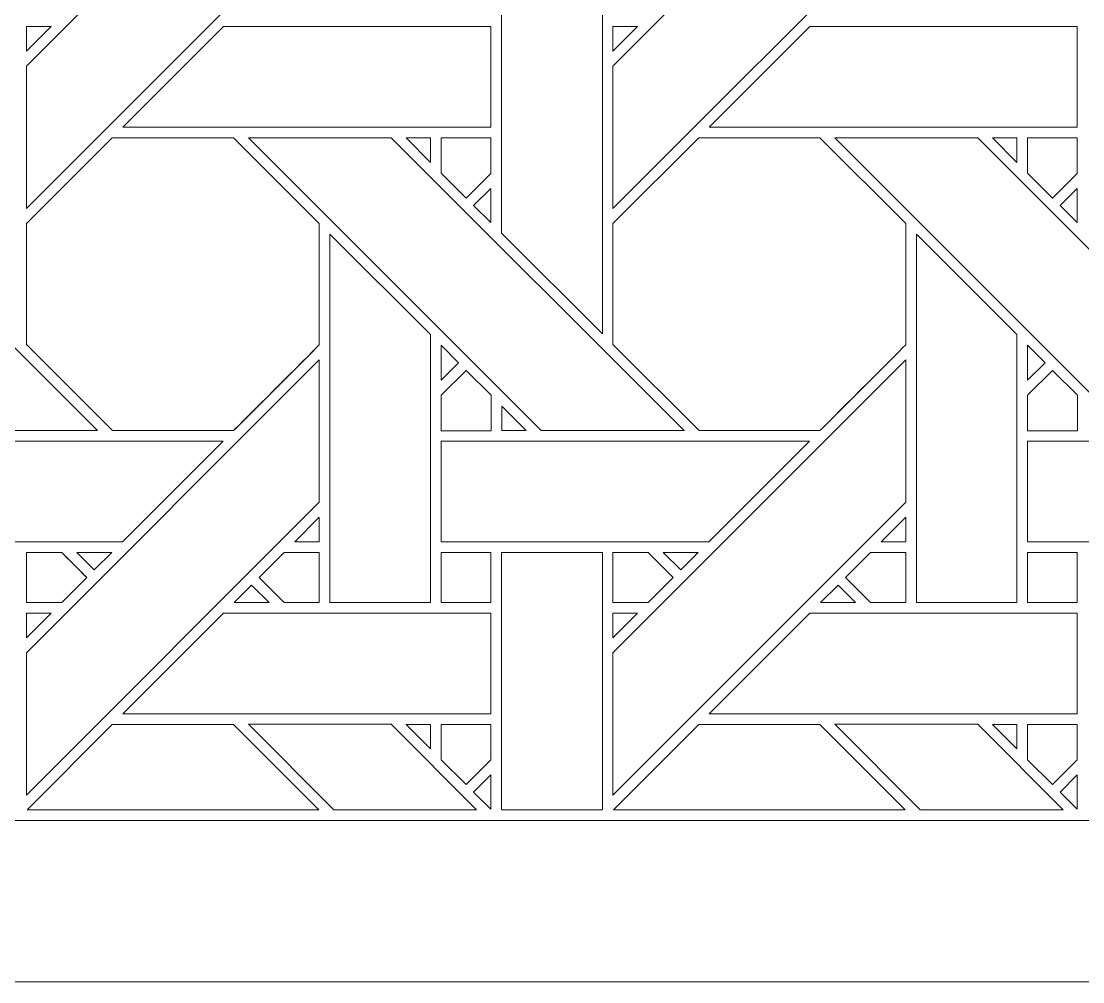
# Model space of a CAD drawing. Header units: inches. Extents: x 8.88 to 15.88, y 5.59 to 12.59.
# Drawn here: x 10.714 to 12.432, y 5.595 to 7.148 of the extents above; entities that cross this region are included whole.
import ezdxf

# ---------------------------------------------------------------- set-up
doc = ezdxf.new("R2010")
doc.units = ezdxf.units.IN
doc.header["$MEASUREMENT"] = 0
doc.layers.add('Design', color=7, linetype='Continuous', lineweight=0)

msp = doc.modelspace()

# ---------------------------------------------------------------- linework, layer by layer
at = {"layer": 'Design'}
for points, knots in [([(8.8829, 12.5948), (8.8829, 12.5948), (8.8829, 5.5948), (8.8829, 5.5948), (8.8829, 5.5948), (15.8829, 5.5948), (15.8829, 5.5948), (15.8829, 5.5948), (15.8829, 12.5948), (15.8829, 12.5948), (15.8829, 12.5948), (8.8829, 12.5948), (8.8829, 12.5948)], [0, 0, 0, 0, 1, 1, 1, 2, 2, 2, 3, 3, 3, 4, 4, 4, 4]), ([(9.1435, 12.3341), (9.1435, 12.3341), (9.1435, 5.8554), (9.1435, 5.8554), (9.1435, 5.8554), (15.6222, 5.8554), (15.6222, 5.8554), (15.6222, 5.8554), (15.6222, 12.3341), (15.6222, 12.3341), (15.6222, 12.3341), (9.1435, 12.3341), (9.1435, 12.3341)], [0, 0, 0, 0, 1, 1, 1, 2, 2, 2, 3, 3, 3, 4, 4, 4, 4]), ([(10.7229, 7.0756), (10.7229, 7.0756), (11.1966, 7.5492), (11.1966, 7.5492), (11.1966, 7.5492), (11.1966, 7.3192), (11.1966, 7.3192), (11.1966, 7.3192), (10.7229, 6.8455), (10.7229, 6.8455), (10.7229, 6.8455), (10.7229, 7.0756), (10.7229, 7.0756)], [0, 0, 0, 0, 1, 1, 1, 2, 2, 2, 3, 3, 3, 4, 4, 4, 4]), ([(11.6717, 7.0756), (11.6717, 7.0756), (12.1453, 7.5492), (12.1453, 7.5492), (12.1453, 7.5492), (12.1453, 7.3192), (12.1453, 7.3192), (12.1453, 7.3192), (11.6717, 6.8455), (11.6717, 6.8455), (11.6717, 6.8455), (11.6717, 7.0756), (11.6717, 7.0756)], [0, 0, 0, 0, 1, 1, 1, 2, 2, 2, 3, 3, 3, 4, 4, 4, 4]), ([(11.6545, 7.2377), (11.6545, 7.2377), (11.6545, 6.6426), (11.6545, 6.6426), (11.6545, 6.6426), (11.4916, 6.8055), (11.4916, 6.8055), (11.4916, 6.8055), (11.4916, 7.2377), (11.4916, 7.2377), (11.4916, 7.2377), (11.6545, 7.2377), (11.6545, 7.2377)], [0, 0, 0, 0, 1, 1, 1, 2, 2, 2, 3, 3, 3, 4, 4, 4, 4]), ([(10.7628, 7.1398), (10.7628, 7.1398), (10.7229, 7.1), (10.7229, 7.1), (10.7229, 7.1), (10.7229, 7.1398), (10.7229, 7.1398), (10.7229, 7.1398), (10.7628, 7.1398), (10.7628, 7.1398)], [0, 0, 0, 0, 1, 1, 1, 2, 2, 2, 3, 3, 3, 3]), ([(10.8788, 6.977), (10.8788, 6.977), (11.0416, 7.1398), (11.0416, 7.1398), (11.0416, 7.1398), (11.4741, 7.1398), (11.4741, 7.1398), (11.4741, 7.1398), (11.4741, 6.977), (11.4741, 6.977), (11.4741, 6.977), (10.8788, 6.977), (10.8788, 6.977)], [0, 0, 0, 0, 1, 1, 1, 2, 2, 2, 3, 3, 3, 4, 4, 4, 4]), ([(11.7115, 7.1398), (11.7115, 7.1398), (11.6717, 7.1), (11.6717, 7.1), (11.6717, 7.1), (11.6717, 7.1398), (11.6717, 7.1398), (11.6717, 7.1398), (11.7115, 7.1398), (11.7115, 7.1398)], [0, 0, 0, 0, 1, 1, 1, 2, 2, 2, 3, 3, 3, 3]), ([(11.8275, 6.977), (11.8275, 6.977), (11.9904, 7.1398), (11.9904, 7.1398), (11.9904, 7.1398), (12.4228, 7.1398), (12.4228, 7.1398), (12.4228, 7.1398), (12.4228, 6.977), (12.4228, 6.977), (12.4228, 6.977), (11.8275, 6.977), (11.8275, 6.977)], [0, 0, 0, 0, 1, 1, 1, 2, 2, 2, 3, 3, 3, 4, 4, 4, 4]), ([(10.1334, 6.9599), (10.1334, 6.9599), (10.3643, 6.9599), (10.3643, 6.9599), (10.3643, 6.9599), (10.838, 6.4862), (10.838, 6.4862), (10.838, 6.4862), (10.6069, 6.4862), (10.6069, 6.4862), (10.6069, 6.4862), (10.1334, 6.9599), (10.1334, 6.9599)], [0, 0, 0, 0, 1, 1, 1, 2, 2, 2, 3, 3, 3, 4, 4, 4, 4]), ([(10.7229, 6.6255), (10.7229, 6.6255), (10.7229, 6.8211), (10.7229, 6.8211), (10.7229, 6.8211), (10.8616, 6.9598), (10.8616, 6.9598), (10.8616, 6.9598), (11.0578, 6.9598), (11.0578, 6.9598), (11.0578, 6.9598), (11.1966, 6.8211), (11.1966, 6.8211), (11.1966, 6.8211), (11.1966, 6.6249), (11.1966, 6.6249), (11.1788, 6.607), (11.0669, 6.4952), (11.0579, 6.4862), (11.0579, 6.4862), (10.8622, 6.4862), (10.8622, 6.4862), (10.8622, 6.4862), (10.7229, 6.6255), (10.7229, 6.6255)], [0, 0, 0, 0, 1, 1, 1, 2, 2, 2, 3, 3, 3, 4, 4, 4, 5, 5, 5, 6, 6, 6, 7, 7, 7, 8, 8, 8, 8]), ([(10.7229, 6.6255), (10.7229, 6.6255), (10.7229, 6.8211), (10.7229, 6.8211), (10.7229, 6.8211), (10.8616, 6.9598), (10.8616, 6.9598), (10.8616, 6.9598), (11.0578, 6.9598), (11.0578, 6.9598), (11.0578, 6.9598), (11.1966, 6.8211), (11.1966, 6.8211), (11.1966, 6.8211), (11.1966, 6.6249), (11.1966, 6.6249), (11.1784, 6.6066), (11.0666, 6.4949), (11.0579, 6.4862), (11.0579, 6.4862), (10.8622, 6.4862), (10.8622, 6.4862), (10.8622, 6.4862), (10.7229, 6.6255), (10.7229, 6.6255)], [0, 0, 0, 0, 1, 1, 1, 2, 2, 2, 3, 3, 3, 4, 4, 4, 5, 5, 5, 6, 6, 6, 7, 7, 7, 8, 8, 8, 8]), ([(11.0821, 6.9599), (11.0821, 6.9599), (11.313, 6.9599), (11.313, 6.9599), (11.313, 6.9599), (11.7867, 6.4862), (11.7867, 6.4862), (11.7867, 6.4862), (11.5557, 6.4862), (11.5557, 6.4862), (11.5557, 6.4862), (11.0821, 6.9599), (11.0821, 6.9599)], [0, 0, 0, 0, 1, 1, 1, 2, 2, 2, 3, 3, 3, 4, 4, 4, 4]), ([(11.3766, 6.9599), (11.3766, 6.9599), (11.3766, 6.9201), (11.3766, 6.9201), (11.3766, 6.9201), (11.3372, 6.9599), (11.3372, 6.9599), (11.3372, 6.9599), (11.3766, 6.9599), (11.3766, 6.9599)], [0, 0, 0, 0, 1, 1, 1, 2, 2, 2, 3, 3, 3, 3]), ([(11.474, 6.9599), (11.474, 6.9599), (11.474, 6.9023), (11.474, 6.9023), (11.474, 6.9023), (11.4341, 6.8623), (11.4341, 6.8623), (11.4341, 6.8623), (11.3938, 6.9027), (11.3938, 6.9027), (11.3938, 6.9027), (11.3938, 6.9599), (11.3938, 6.9599), (11.3938, 6.9599), (11.474, 6.9599), (11.474, 6.9599)], [0, 0, 0, 0, 1, 1, 1, 2, 2, 2, 3, 3, 3, 4, 4, 4, 5, 5, 5, 5]), ([(11.4341, 6.8623), (11.4341, 6.8623), (11.3938, 6.9027), (11.3938, 6.9027), (11.3938, 6.9027), (11.3938, 6.9599), (11.3938, 6.9599), (11.3938, 6.9599), (11.474, 6.9599), (11.474, 6.9599), (11.474, 6.9599), (11.474, 6.9023), (11.474, 6.9023), (11.474, 6.9023), (11.4341, 6.8623), (11.4341, 6.8623)], [0, 0, 0, 0, 1, 1, 1, 2, 2, 2, 3, 3, 3, 4, 4, 4, 5, 5, 5, 5]), ([(11.6717, 6.6255), (11.6717, 6.6255), (11.6717, 6.8211), (11.6717, 6.8211), (11.6717, 6.8211), (11.8104, 6.9598), (11.8104, 6.9598), (11.8104, 6.9598), (12.0066, 6.9598), (12.0066, 6.9598), (12.0066, 6.9598), (12.1453, 6.8211), (12.1453, 6.8211), (12.1453, 6.8211), (12.1453, 6.6249), (12.1453, 6.6249), (12.1275, 6.607), (12.0156, 6.4952), (12.0066, 6.4862), (12.0066, 6.4862), (11.8109, 6.4862), (11.8109, 6.4862), (11.8109, 6.4862), (11.6717, 6.6255), (11.6717, 6.6255)], [0, 0, 0, 0, 1, 1, 1, 2, 2, 2, 3, 3, 3, 4, 4, 4, 5, 5, 5, 6, 6, 6, 7, 7, 7, 8, 8, 8, 8]), ([(11.6717, 6.6255), (11.6717, 6.6255), (11.6717, 6.8211), (11.6717, 6.8211), (11.6717, 6.8211), (11.8104, 6.9598), (11.8104, 6.9598), (11.8104, 6.9598), (12.0066, 6.9598), (12.0066, 6.9598), (12.0066, 6.9598), (12.1453, 6.8211), (12.1453, 6.8211), (12.1453, 6.8211), (12.1453, 6.6249), (12.1453, 6.6249), (12.1272, 6.6066), (12.0153, 6.4949), (12.0066, 6.4862), (12.0066, 6.4862), (11.8109, 6.4862), (11.8109, 6.4862), (11.8109, 6.4862), (11.6717, 6.6255), (11.6717, 6.6255)], [0, 0, 0, 0, 1, 1, 1, 2, 2, 2, 3, 3, 3, 4, 4, 4, 5, 5, 5, 6, 6, 6, 7, 7, 7, 8, 8, 8, 8]), ([(12.0308, 6.9599), (12.0308, 6.9599), (12.2618, 6.9599), (12.2618, 6.9599), (12.2618, 6.9599), (12.7354, 6.4862), (12.7354, 6.4862), (12.7354, 6.4862), (12.5044, 6.4862), (12.5044, 6.4862), (12.5044, 6.4862), (12.0308, 6.9599), (12.0308, 6.9599)], [0, 0, 0, 0, 1, 1, 1, 2, 2, 2, 3, 3, 3, 4, 4, 4, 4]), ([(12.3253, 6.9599), (12.3253, 6.9599), (12.3253, 6.92), (12.3253, 6.92), (12.3253, 6.92), (12.2859, 6.9599), (12.2859, 6.9599), (12.2859, 6.9599), (12.3253, 6.9599), (12.3253, 6.9599)], [0, 0, 0, 0, 1, 1, 1, 2, 2, 2, 3, 3, 3, 3]), ([(12.4228, 6.9599), (12.4228, 6.9599), (12.4228, 6.9023), (12.4228, 6.9023), (12.4228, 6.9023), (12.3828, 6.8623), (12.3828, 6.8623), (12.3828, 6.8623), (12.3425, 6.9027), (12.3425, 6.9027), (12.3425, 6.9027), (12.3425, 6.9599), (12.3425, 6.9599), (12.3425, 6.9599), (12.4228, 6.9599), (12.4228, 6.9599)], [0, 0, 0, 0, 1, 1, 1, 2, 2, 2, 3, 3, 3, 4, 4, 4, 5, 5, 5, 5]), ([(12.3828, 6.8623), (12.3828, 6.8623), (12.3425, 6.9027), (12.3425, 6.9027), (12.3425, 6.9027), (12.3425, 6.9599), (12.3425, 6.9599), (12.3425, 6.9599), (12.4228, 6.9599), (12.4228, 6.9599), (12.4228, 6.9599), (12.4228, 6.9023), (12.4228, 6.9023), (12.4228, 6.9023), (12.3828, 6.8623), (12.3828, 6.8623)], [0, 0, 0, 0, 1, 1, 1, 2, 2, 2, 3, 3, 3, 4, 4, 4, 5, 5, 5, 5]), ([(11.4741, 6.878), (11.4741, 6.878), (11.4741, 6.8229), (11.4741, 6.8229), (11.4741, 6.8229), (11.4463, 6.8503), (11.4463, 6.8503), (11.4463, 6.8503), (11.4741, 6.878), (11.4741, 6.878)], [0, 0, 0, 0, 1, 1, 1, 2, 2, 2, 3, 3, 3, 3]), ([(12.4228, 6.878), (12.4228, 6.878), (12.4228, 6.8229), (12.4228, 6.8229), (12.4228, 6.8229), (12.395, 6.8503), (12.395, 6.8503), (12.395, 6.8503), (12.4228, 6.878), (12.4228, 6.878)], [0, 0, 0, 0, 1, 1, 1, 2, 2, 2, 3, 3, 3, 3]), ([(11.3765, 6.6419), (11.3765, 6.6419), (11.3765, 6.2082), (11.3765, 6.2082), (11.3765, 6.2082), (11.2137, 6.2082), (11.2137, 6.2082), (11.2137, 6.2082), (11.2137, 6.8041), (11.2137, 6.8041), (11.2137, 6.8041), (11.3765, 6.6419), (11.3765, 6.6419)], [0, 0, 0, 0, 1, 1, 1, 2, 2, 2, 3, 3, 3, 4, 4, 4, 4]), ([(12.3252, 6.6419), (12.3252, 6.6419), (12.3252, 6.2082), (12.3252, 6.2082), (12.3252, 6.2082), (12.1625, 6.2082), (12.1625, 6.2082), (12.1625, 6.2082), (12.1625, 6.8041), (12.1625, 6.8041), (12.1625, 6.8041), (12.3252, 6.6419), (12.3252, 6.6419)], [0, 0, 0, 0, 1, 1, 1, 2, 2, 2, 3, 3, 3, 4, 4, 4, 4]), ([(11.3938, 6.5677), (11.3938, 6.5677), (11.3938, 6.6244), (11.3938, 6.6244), (11.3938, 6.6244), (11.422, 6.5958), (11.422, 6.5958), (11.422, 6.5958), (11.3938, 6.5677), (11.3938, 6.5677)], [0, 0, 0, 0, 1, 1, 1, 2, 2, 2, 3, 3, 3, 3]), ([(12.3425, 6.5677), (12.3425, 6.5677), (12.3425, 6.6244), (12.3425, 6.6244), (12.3425, 6.6244), (12.3707, 6.5958), (12.3707, 6.5958), (12.3707, 6.5958), (12.3425, 6.5677), (12.3425, 6.5677)], [0, 0, 0, 0, 1, 1, 1, 2, 2, 2, 3, 3, 3, 3]), ([(10.7229, 6.1269), (10.7229, 6.1269), (11.1966, 6.6005), (11.1966, 6.6005), (11.1966, 6.6005), (11.1966, 6.3705), (11.1966, 6.3705), (11.1966, 6.3705), (10.7229, 5.8968), (10.7229, 5.8968), (10.7229, 5.8968), (10.7229, 6.1269), (10.7229, 6.1269)], [0, 0, 0, 0, 1, 1, 1, 2, 2, 2, 3, 3, 3, 4, 4, 4, 4]), ([(11.6717, 6.1269), (11.6717, 6.1269), (12.1453, 6.6005), (12.1453, 6.6005), (12.1453, 6.6005), (12.1453, 6.3705), (12.1453, 6.3705), (12.1453, 6.3705), (11.6717, 5.8968), (11.6717, 5.8968), (11.6717, 5.8968), (11.6717, 6.1269), (11.6717, 6.1269)], [0, 0, 0, 0, 1, 1, 1, 2, 2, 2, 3, 3, 3, 4, 4, 4, 4]), ([(11.3938, 6.486), (11.3938, 6.486), (11.3938, 6.5433), (11.3938, 6.5433), (11.3938, 6.5433), (11.4341, 6.5836), (11.4341, 6.5836), (11.4341, 6.5836), (11.4745, 6.5433), (11.4745, 6.5433), (11.4745, 6.5433), (11.4745, 6.486), (11.4745, 6.486), (11.4745, 6.486), (11.3938, 6.486), (11.3938, 6.486)], [0, 0, 0, 0, 1, 1, 1, 2, 2, 2, 3, 3, 3, 4, 4, 4, 5, 5, 5, 5]), ([(11.3938, 6.486), (11.3938, 6.486), (11.3938, 6.5433), (11.3938, 6.5433), (11.3938, 6.5433), (11.4341, 6.5836), (11.4341, 6.5836), (11.4341, 6.5836), (11.4745, 6.5433), (11.4745, 6.5433), (11.4745, 6.5433), (11.4745, 6.486), (11.4745, 6.486), (11.4745, 6.486), (11.3938, 6.486), (11.3938, 6.486)], [0, 0, 0, 0, 1, 1, 1, 2, 2, 2, 3, 3, 3, 4, 4, 4, 5, 5, 5, 5]), ([(12.3425, 6.486), (12.3425, 6.486), (12.3425, 6.5433), (12.3425, 6.5433), (12.3425, 6.5433), (12.3829, 6.5836), (12.3829, 6.5836), (12.3829, 6.5836), (12.4232, 6.5433), (12.4232, 6.5433), (12.4232, 6.5433), (12.4232, 6.486), (12.4232, 6.486), (12.4232, 6.486), (12.3425, 6.486), (12.3425, 6.486)], [0, 0, 0, 0, 1, 1, 1, 2, 2, 2, 3, 3, 3, 4, 4, 4, 5, 5, 5, 5]), ([(12.3829, 6.5836), (12.3829, 6.5836), (12.4232, 6.5433), (12.4232, 6.5433), (12.4232, 6.5433), (12.4232, 6.486), (12.4232, 6.486), (12.4232, 6.486), (12.3425, 6.486), (12.3425, 6.486), (12.3425, 6.486), (12.3425, 6.5433), (12.3425, 6.5433), (12.3425, 6.5433), (12.3829, 6.5836), (12.3829, 6.5836)], [0, 0, 0, 0, 1, 1, 1, 2, 2, 2, 3, 3, 3, 4, 4, 4, 5, 5, 5, 5]), ([(11.5314, 6.4862), (11.5314, 6.4862), (11.4917, 6.4862), (11.4917, 6.4862), (11.4917, 6.4862), (11.4917, 6.526), (11.4917, 6.526), (11.4917, 6.526), (11.5314, 6.4862), (11.5314, 6.4862)], [0, 0, 0, 0, 1, 1, 1, 2, 2, 2, 3, 3, 3, 3]), ([(10.4451, 6.3063), (10.4451, 6.3063), (10.4451, 6.469), (10.4451, 6.469), (10.4451, 6.469), (11.0408, 6.469), (11.0408, 6.469), (11.0408, 6.469), (10.8781, 6.3063), (10.8781, 6.3063), (10.8781, 6.3063), (10.4451, 6.3063), (10.4451, 6.3063)], [0, 0, 0, 0, 1, 1, 1, 2, 2, 2, 3, 3, 3, 4, 4, 4, 4]), ([(11.3938, 6.3063), (11.3938, 6.3063), (11.3938, 6.469), (11.3938, 6.469), (11.3938, 6.469), (11.9895, 6.469), (11.9895, 6.469), (11.9895, 6.469), (11.8268, 6.3063), (11.8268, 6.3063), (11.8268, 6.3063), (11.3938, 6.3063), (11.3938, 6.3063)], [0, 0, 0, 0, 1, 1, 1, 2, 2, 2, 3, 3, 3, 4, 4, 4, 4]), ([(12.3425, 6.3063), (12.3425, 6.3063), (12.3425, 6.469), (12.3425, 6.469), (12.3425, 6.469), (12.9382, 6.469), (12.9382, 6.469), (12.9382, 6.469), (12.7755, 6.3063), (12.7755, 6.3063), (12.7755, 6.3063), (12.3425, 6.3063), (12.3425, 6.3063)], [0, 0, 0, 0, 1, 1, 1, 2, 2, 2, 3, 3, 3, 4, 4, 4, 4]), ([(11.1568, 6.3063), (11.1568, 6.3063), (11.1966, 6.3461), (11.1966, 6.3461), (11.1966, 6.3461), (11.1966, 6.3063), (11.1966, 6.3063), (11.1966, 6.3063), (11.1568, 6.3063), (11.1568, 6.3063)], [0, 0, 0, 0, 1, 1, 1, 2, 2, 2, 3, 3, 3, 3]), ([(12.1056, 6.3063), (12.1056, 6.3063), (12.1453, 6.3461), (12.1453, 6.3461), (12.1453, 6.3461), (12.1453, 6.3063), (12.1453, 6.3063), (12.1453, 6.3063), (12.1056, 6.3063), (12.1056, 6.3063)], [0, 0, 0, 0, 1, 1, 1, 2, 2, 2, 3, 3, 3, 3]), ([(10.8203, 6.2486), (10.8203, 6.2486), (10.7799, 6.2082), (10.7799, 6.2082), (10.7799, 6.2082), (10.7229, 6.2082), (10.7229, 6.2082), (10.7229, 6.2082), (10.7229, 6.289), (10.7229, 6.289), (10.7229, 6.289), (10.78, 6.289), (10.78, 6.289), (10.7851, 6.2839), (10.8159, 6.2531), (10.8203, 6.2486)], [0, 0, 0, 0, 1, 1, 1, 2, 2, 2, 3, 3, 3, 4, 4, 4, 5, 5, 5, 5]), ([(10.7229, 6.289), (10.7229, 6.289), (10.78, 6.289), (10.78, 6.289), (10.7855, 6.2835), (10.8203, 6.2486), (10.8203, 6.2486), (10.8203, 6.2486), (10.7799, 6.2082), (10.7799, 6.2082), (10.7799, 6.2082), (10.7229, 6.2082), (10.7229, 6.2082), (10.7229, 6.2082), (10.7229, 6.289), (10.7229, 6.289)], [0, 0, 0, 0, 1, 1, 1, 2, 2, 2, 3, 3, 3, 4, 4, 4, 5, 5, 5, 5]), ([(10.8608, 6.289), (10.8608, 6.289), (10.8325, 6.2608), (10.8325, 6.2608), (10.8325, 6.2608), (10.8044, 6.289), (10.8044, 6.289), (10.8044, 6.289), (10.8608, 6.289), (10.8608, 6.289)], [0, 0, 0, 0, 1, 1, 1, 2, 2, 2, 3, 3, 3, 3]), ([(11.1396, 6.289), (11.1396, 6.289), (11.1966, 6.289), (11.1966, 6.289), (11.1966, 6.289), (11.1966, 6.2082), (11.1966, 6.2082), (11.1966, 6.2082), (11.1395, 6.2082), (11.1395, 6.2082), (11.1395, 6.2082), (11.0991, 6.2486), (11.0991, 6.2486), (11.0991, 6.2486), (11.1396, 6.289), (11.1396, 6.289)], [0, 0, 0, 0, 1, 1, 1, 2, 2, 2, 3, 3, 3, 4, 4, 4, 5, 5, 5, 5]), ([(11.0991, 6.2486), (11.0991, 6.2486), (11.1396, 6.289), (11.1396, 6.289), (11.1396, 6.289), (11.1966, 6.289), (11.1966, 6.289), (11.1966, 6.289), (11.1966, 6.2082), (11.1966, 6.2082), (11.1966, 6.2082), (11.1395, 6.2082), (11.1395, 6.2082), (11.1395, 6.2082), (11.0991, 6.2486), (11.0991, 6.2486)], [0, 0, 0, 0, 1, 1, 1, 2, 2, 2, 3, 3, 3, 4, 4, 4, 5, 5, 5, 5]), ([(11.3938, 6.2082), (11.3938, 6.2082), (11.3938, 6.289), (11.3938, 6.289), (11.3938, 6.289), (11.474, 6.289), (11.474, 6.289), (11.474, 6.289), (11.474, 6.2082), (11.474, 6.2082), (11.474, 6.2082), (11.3938, 6.2082), (11.3938, 6.2082)], [0, 0, 0, 0, 1, 1, 1, 2, 2, 2, 3, 3, 3, 4, 4, 4, 4]), ([(11.3938, 6.289), (11.3938, 6.289), (11.474, 6.289), (11.474, 6.289), (11.474, 6.289), (11.474, 6.2082), (11.474, 6.2082), (11.474, 6.2082), (11.3938, 6.2082), (11.3938, 6.2082), (11.3938, 6.2082), (11.3938, 6.289), (11.3938, 6.289)], [0, 0, 0, 0, 1, 1, 1, 2, 2, 2, 3, 3, 3, 4, 4, 4, 4]), ([(11.4916, 5.8731), (11.4916, 5.8731), (11.4916, 6.289), (11.4916, 6.289), (11.4916, 6.289), (11.6545, 6.289), (11.6545, 6.289), (11.6545, 6.289), (11.6545, 5.8731), (11.6545, 5.8731), (11.6545, 5.8731), (11.4916, 5.8731), (11.4916, 5.8731)], [0, 0, 0, 0, 1, 1, 1, 2, 2, 2, 3, 3, 3, 4, 4, 4, 4]), ([(11.7691, 6.2486), (11.7691, 6.2486), (11.7286, 6.2082), (11.7286, 6.2082), (11.7286, 6.2082), (11.6717, 6.2082), (11.6717, 6.2082), (11.6717, 6.2082), (11.6717, 6.289), (11.6717, 6.289), (11.6717, 6.289), (11.7287, 6.289), (11.7287, 6.289), (11.7339, 6.2839), (11.7646, 6.2531), (11.7691, 6.2486)], [0, 0, 0, 0, 1, 1, 1, 2, 2, 2, 3, 3, 3, 4, 4, 4, 5, 5, 5, 5]), ([(11.6717, 6.289), (11.6717, 6.289), (11.7287, 6.289), (11.7287, 6.289), (11.734, 6.2838), (11.7647, 6.253), (11.7691, 6.2486), (11.7691, 6.2486), (11.7286, 6.2082), (11.7286, 6.2082), (11.7286, 6.2082), (11.6717, 6.2082), (11.6717, 6.2082), (11.6717, 6.2082), (11.6717, 6.289), (11.6717, 6.289)], [0, 0, 0, 0, 1, 1, 1, 2, 2, 2, 3, 3, 3, 4, 4, 4, 5, 5, 5, 5]), ([(11.8096, 6.289), (11.8096, 6.289), (11.7813, 6.2608), (11.7813, 6.2608), (11.7813, 6.2608), (11.7531, 6.289), (11.7531, 6.289), (11.7531, 6.289), (11.8096, 6.289), (11.8096, 6.289)], [0, 0, 0, 0, 1, 1, 1, 2, 2, 2, 3, 3, 3, 3]), ([(12.0883, 6.289), (12.0883, 6.289), (12.1453, 6.289), (12.1453, 6.289), (12.1453, 6.289), (12.1453, 6.2082), (12.1453, 6.2082), (12.1453, 6.2082), (12.0882, 6.2082), (12.0882, 6.2082), (12.0882, 6.2082), (12.0479, 6.2486), (12.0479, 6.2486), (12.0479, 6.2486), (12.0883, 6.289), (12.0883, 6.289)], [0, 0, 0, 0, 1, 1, 1, 2, 2, 2, 3, 3, 3, 4, 4, 4, 5, 5, 5, 5]), ([(12.0479, 6.2486), (12.0479, 6.2486), (12.0883, 6.289), (12.0883, 6.289), (12.0883, 6.289), (12.1453, 6.289), (12.1453, 6.289), (12.1453, 6.289), (12.1453, 6.2082), (12.1453, 6.2082), (12.1453, 6.2082), (12.0882, 6.2082), (12.0882, 6.2082), (12.0882, 6.2082), (12.0479, 6.2486), (12.0479, 6.2486)], [0, 0, 0, 0, 1, 1, 1, 2, 2, 2, 3, 3, 3, 4, 4, 4, 5, 5, 5, 5]), ([(12.3425, 6.2082), (12.3425, 6.2082), (12.3425, 6.289), (12.3425, 6.289), (12.3425, 6.289), (12.4228, 6.289), (12.4228, 6.289), (12.4228, 6.289), (12.4228, 6.2082), (12.4228, 6.2082), (12.4228, 6.2082), (12.3425, 6.2082), (12.3425, 6.2082)], [0, 0, 0, 0, 1, 1, 1, 2, 2, 2, 3, 3, 3, 4, 4, 4, 4]), ([(12.4228, 6.289), (12.4228, 6.289), (12.4228, 6.2082), (12.4228, 6.2082), (12.4228, 6.2082), (12.3425, 6.2082), (12.3425, 6.2082), (12.3425, 6.2082), (12.3425, 6.289), (12.3425, 6.289), (12.3425, 6.289), (12.4228, 6.289), (12.4228, 6.289)], [0, 0, 0, 0, 1, 1, 1, 2, 2, 2, 3, 3, 3, 4, 4, 4, 4]), ([(11.1153, 6.2082), (11.1153, 6.2082), (11.0588, 6.2082), (11.0588, 6.2082), (11.0588, 6.2082), (11.087, 6.2365), (11.087, 6.2365), (11.087, 6.2365), (11.1153, 6.2082), (11.1153, 6.2082)], [0, 0, 0, 0, 1, 1, 1, 2, 2, 2, 3, 3, 3, 3]), ([(12.064, 6.2082), (12.064, 6.2082), (12.0075, 6.2082), (12.0075, 6.2082), (12.0075, 6.2082), (12.0358, 6.2365), (12.0358, 6.2365), (12.0358, 6.2365), (12.064, 6.2082), (12.064, 6.2082)], [0, 0, 0, 0, 1, 1, 1, 2, 2, 2, 3, 3, 3, 3]), ([(10.7628, 6.1911), (10.7628, 6.1911), (10.7229, 6.1513), (10.7229, 6.1513), (10.7229, 6.1513), (10.7229, 6.1911), (10.7229, 6.1911), (10.7229, 6.1911), (10.7628, 6.1911), (10.7628, 6.1911)], [0, 0, 0, 0, 1, 1, 1, 2, 2, 2, 3, 3, 3, 3]), ([(11.4741, 6.0283), (11.4741, 6.0283), (10.8788, 6.0283), (10.8788, 6.0283), (10.8788, 6.0283), (11.0416, 6.1911), (11.0416, 6.1911), (11.0416, 6.1911), (11.4741, 6.1911), (11.4741, 6.1911), (11.4741, 6.1911), (11.4741, 6.0283), (11.4741, 6.0283)], [0, 0, 0, 0, 1, 1, 1, 2, 2, 2, 3, 3, 3, 4, 4, 4, 4]), ([(11.7115, 6.1911), (11.7115, 6.1911), (11.6717, 6.1513), (11.6717, 6.1513), (11.6717, 6.1513), (11.6717, 6.1911), (11.6717, 6.1911), (11.6717, 6.1911), (11.7115, 6.1911), (11.7115, 6.1911)], [0, 0, 0, 0, 1, 1, 1, 2, 2, 2, 3, 3, 3, 3]), ([(12.4228, 6.0283), (12.4228, 6.0283), (11.8275, 6.0283), (11.8275, 6.0283), (11.8275, 6.0283), (11.9904, 6.1911), (11.9904, 6.1911), (11.9904, 6.1911), (12.4228, 6.1911), (12.4228, 6.1911), (12.4228, 6.1911), (12.4228, 6.0283), (12.4228, 6.0283)], [0, 0, 0, 0, 1, 1, 1, 2, 2, 2, 3, 3, 3, 4, 4, 4, 4]), ([(10.8616, 6.0111), (10.8616, 6.0111), (11.0578, 6.0111), (11.0578, 6.0111), (11.0578, 6.0111), (11.1958, 5.8731), (11.1958, 5.8731), (11.1958, 5.8731), (10.7237, 5.8731), (10.7237, 5.8731), (10.7237, 5.8731), (10.8616, 6.0111), (10.8616, 6.0111)], [0, 0, 0, 0, 1, 1, 1, 2, 2, 2, 3, 3, 3, 4, 4, 4, 4]), ([(10.7237, 5.8731), (10.7237, 5.8731), (10.8616, 6.0111), (10.8616, 6.0111), (10.8616, 6.0111), (11.0578, 6.0111), (11.0578, 6.0111), (11.0578, 6.0111), (11.1958, 5.8731), (11.1958, 5.8731), (11.1958, 5.8731), (10.7237, 5.8731), (10.7237, 5.8731)], [0, 0, 0, 0, 1, 1, 1, 2, 2, 2, 3, 3, 3, 4, 4, 4, 4]), ([(11.0821, 6.0112), (11.0821, 6.0112), (11.313, 6.0112), (11.313, 6.0112), (11.313, 6.0112), (11.451, 5.8731), (11.451, 5.8731), (11.451, 5.8731), (11.2201, 5.8731), (11.2201, 5.8731), (11.2201, 5.8731), (11.0821, 6.0112), (11.0821, 6.0112)], [0, 0, 0, 0, 1, 1, 1, 2, 2, 2, 3, 3, 3, 4, 4, 4, 4]), ([(11.3766, 6.0111), (11.3766, 6.0111), (11.3766, 5.9713), (11.3766, 5.9713), (11.3766, 5.9713), (11.3372, 6.0111), (11.3372, 6.0111), (11.3372, 6.0111), (11.3766, 6.0111), (11.3766, 6.0111)], [0, 0, 0, 0, 1, 1, 1, 2, 2, 2, 3, 3, 3, 3]), ([(11.474, 6.0111), (11.474, 6.0111), (11.474, 5.9535), (11.474, 5.9535), (11.474, 5.9535), (11.4341, 5.9136), (11.4341, 5.9136), (11.4341, 5.9136), (11.3938, 5.9539), (11.3938, 5.9539), (11.3938, 5.9539), (11.3938, 6.0111), (11.3938, 6.0111), (11.3938, 6.0111), (11.474, 6.0111), (11.474, 6.0111)], [0, 0, 0, 0, 1, 1, 1, 2, 2, 2, 3, 3, 3, 4, 4, 4, 5, 5, 5, 5]), ([(11.4341, 5.9136), (11.4341, 5.9136), (11.3938, 5.9539), (11.3938, 5.9539), (11.3938, 5.9539), (11.3938, 6.0111), (11.3938, 6.0111), (11.3938, 6.0111), (11.474, 6.0111), (11.474, 6.0111), (11.474, 6.0111), (11.474, 5.9535), (11.474, 5.9535), (11.474, 5.9535), (11.4341, 5.9136), (11.4341, 5.9136)], [0, 0, 0, 0, 1, 1, 1, 2, 2, 2, 3, 3, 3, 4, 4, 4, 5, 5, 5, 5]), ([(11.8104, 6.0111), (11.8104, 6.0111), (12.0066, 6.0111), (12.0066, 6.0111), (12.0066, 6.0111), (12.1446, 5.8731), (12.1446, 5.8731), (12.1446, 5.8731), (11.6724, 5.8731), (11.6724, 5.8731), (11.6724, 5.8731), (11.8104, 6.0111), (11.8104, 6.0111)], [0, 0, 0, 0, 1, 1, 1, 2, 2, 2, 3, 3, 3, 4, 4, 4, 4]), ([(11.6724, 5.8731), (11.6724, 5.8731), (11.8104, 6.0111), (11.8104, 6.0111), (11.8104, 6.0111), (12.0066, 6.0111), (12.0066, 6.0111), (12.0066, 6.0111), (12.1446, 5.8731), (12.1446, 5.8731), (12.1446, 5.8731), (11.6724, 5.8731), (11.6724, 5.8731)], [0, 0, 0, 0, 1, 1, 1, 2, 2, 2, 3, 3, 3, 4, 4, 4, 4]), ([(12.0308, 6.0112), (12.0308, 6.0112), (12.2618, 6.0112), (12.2618, 6.0112), (12.2618, 6.0112), (12.3998, 5.8731), (12.3998, 5.8731), (12.3998, 5.8731), (12.1688, 5.8731), (12.1688, 5.8731), (12.1688, 5.8731), (12.0308, 6.0112), (12.0308, 6.0112)], [0, 0, 0, 0, 1, 1, 1, 2, 2, 2, 3, 3, 3, 4, 4, 4, 4]), ([(12.3253, 6.0111), (12.3253, 6.0111), (12.3253, 5.9713), (12.3253, 5.9713), (12.3253, 5.9713), (12.2859, 6.0111), (12.2859, 6.0111), (12.2859, 6.0111), (12.3253, 6.0111), (12.3253, 6.0111)], [0, 0, 0, 0, 1, 1, 1, 2, 2, 2, 3, 3, 3, 3]), ([(12.4228, 6.0111), (12.4228, 6.0111), (12.4228, 5.9535), (12.4228, 5.9535), (12.4228, 5.9535), (12.3828, 5.9136), (12.3828, 5.9136), (12.3828, 5.9136), (12.3425, 5.9539), (12.3425, 5.9539), (12.3425, 5.9539), (12.3425, 6.0111), (12.3425, 6.0111), (12.3425, 6.0111), (12.4228, 6.0111), (12.4228, 6.0111)], [0, 0, 0, 0, 1, 1, 1, 2, 2, 2, 3, 3, 3, 4, 4, 4, 5, 5, 5, 5]), ([(12.3828, 5.9136), (12.3828, 5.9136), (12.3425, 5.9539), (12.3425, 5.9539), (12.3425, 5.9539), (12.3425, 6.0111), (12.3425, 6.0111), (12.3425, 6.0111), (12.4228, 6.0111), (12.4228, 6.0111), (12.4228, 6.0111), (12.4228, 5.9535), (12.4228, 5.9535), (12.4228, 5.9535), (12.3828, 5.9136), (12.3828, 5.9136)], [0, 0, 0, 0, 1, 1, 1, 2, 2, 2, 3, 3, 3, 4, 4, 4, 5, 5, 5, 5]), ([(11.4741, 5.9293), (11.4741, 5.9293), (11.4741, 5.8741), (11.4741, 5.8741), (11.4741, 5.8741), (11.4463, 5.9015), (11.4463, 5.9015), (11.4463, 5.9015), (11.4741, 5.9293), (11.4741, 5.9293)], [0, 0, 0, 0, 1, 1, 1, 2, 2, 2, 3, 3, 3, 3]), ([(12.4228, 5.9293), (12.4228, 5.9293), (12.4228, 5.8741), (12.4228, 5.8741), (12.4228, 5.8741), (12.395, 5.9015), (12.395, 5.9015), (12.395, 5.9015), (12.4228, 5.9293), (12.4228, 5.9293)], [0, 0, 0, 0, 1, 1, 1, 2, 2, 2, 3, 3, 3, 3])]:
    msp.add_open_spline(points, degree=3, knots=knots, dxfattribs=at)

doc.saveas('drawing.dxf')
